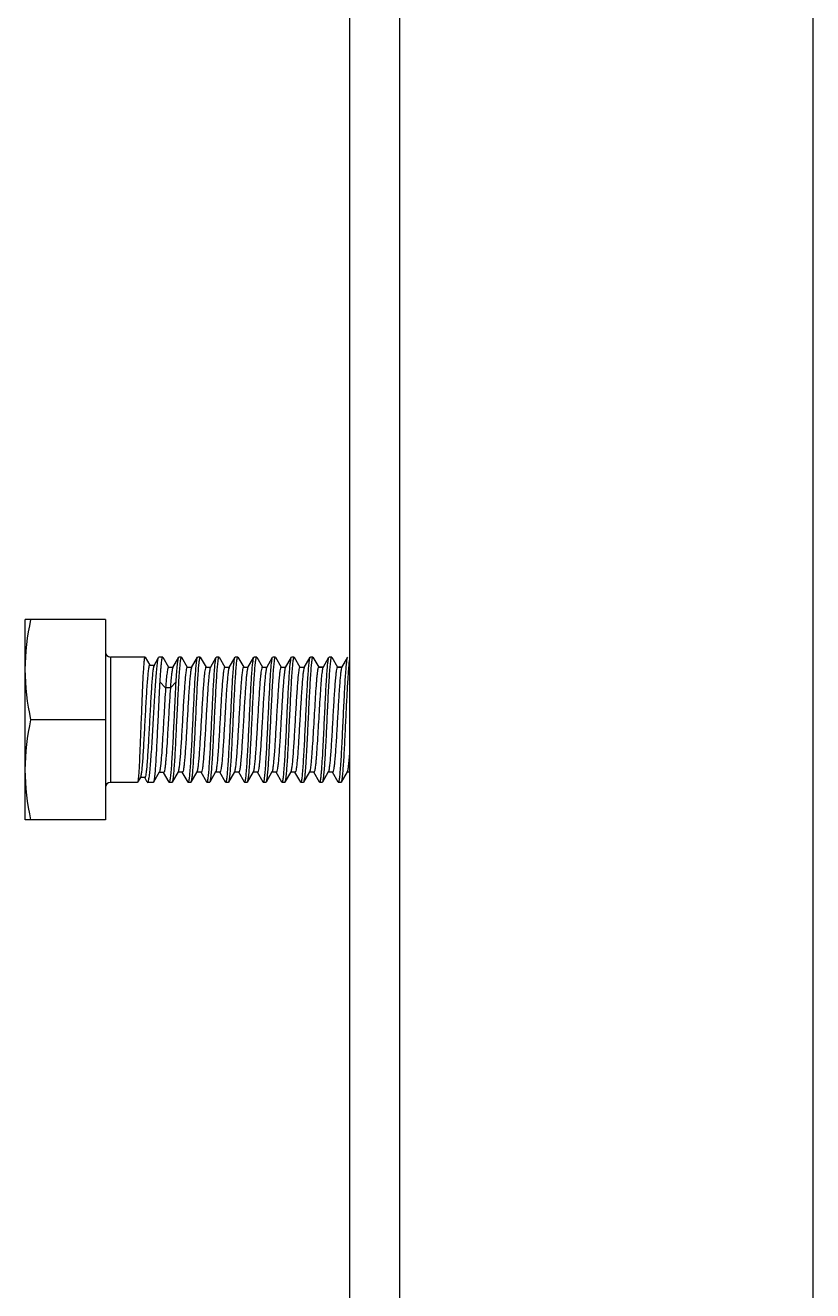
# Model space of a CAD drawing. Header units: inches. Extents: x -1293886 to -986005, y -15154 to 203628.
# Drawn here: x -1239239.6 to -1239025.2, y 86559.7 to 86904 of the extents above; entities that cross this region are included whole.
import ezdxf

# ---------------------------------------------------------------- set-up
doc = ezdxf.new("R2010")
doc.units = ezdxf.units.IN
doc.header["$LTSCALE"] = 100
doc.header["$MEASUREMENT"] = 0
doc.layers.add('W_DIM', color=4, linetype='Continuous')

# ---------------------------------------------------------------- blocks, each defined once
blk = doc.blocks.new('1111')
at = {"layer": 'W_DIM', "color": 7}
for p, q in [((-2278636.98, 1712124), (-2278636.98, 1710992.58)), ((-2278623.34, 1712124), (-2278623.34, 1710992.58)), ((-2278510.88, 1712124), (-2278510.88, 1710992.58)), ((-2278725.24, 1711188.53), (-2278725.24, 1711243.06)), ((-2278703.43, 1711243.06), (-2278725.24, 1711243.06)), ((-2278703.43, 1711243.06), (-2278703.43, 1711188.53)), ((-2278702.07, 1711232.83), (-2278702.07, 1711198.75)), ((-2278692.66, 1711232.83), (-2278702.07, 1711232.83)), ((-2278692.62, 1711232.79), (-2278692.66, 1711232.83)), ((-2278692.62, 1711232.79), (-2278691.37, 1711230.64)), ((-2278691.41, 1711230.64), (-2278690.17, 1711230.64)), ((-2278690.2, 1711230.58), (-2278688.94, 1711232.76)), ((-2278688.94, 1711232.76), (-2278688.85, 1711232.83)), ((-2278687.88, 1711232.83), (-2278688.85, 1711232.83)), ((-2278687.81, 1711232.77), (-2278687.88, 1711232.83)), ((-2278687.81, 1711232.77), (-2278686.24, 1711230.07)), ((-2278686.28, 1711230.07), (-2278685.04, 1711230.07)), ((-2278685.08, 1711230), (-2278683.48, 1711232.77)), ((-2278682.77, 1711232.83), (-2278683.41, 1711232.83)), ((-2278682.7, 1711232.77), (-2278682.77, 1711232.83)), ((-2278682.7, 1711232.77), (-2278681.13, 1711230.07)), ((-2278681.17, 1711230.07), (-2278679.93, 1711230.07)), ((-2278679.97, 1711230), (-2278680, 1711229.94)), ((-2278679.97, 1711230), (-2278678.36, 1711232.77)), ((-2278678.36, 1711232.77), (-2278678.3, 1711232.83)), ((-2278677.66, 1711232.83), (-2278678.3, 1711232.83)), ((-2278677.59, 1711232.77), (-2278677.66, 1711232.83)), ((-2278677.59, 1711232.77), (-2278676.02, 1711230.07)), ((-2278676.06, 1711230.07), (-2278674.82, 1711230.07)), ((-2278674.86, 1711230), (-2278674.89, 1711229.93)), ((-2278674.86, 1711230), (-2278673.25, 1711232.77)), ((-2278673.25, 1711232.77), (-2278673.19, 1711232.83)), ((-2278672.55, 1711232.83), (-2278673.19, 1711232.83)), ((-2278672.48, 1711232.77), (-2278672.55, 1711232.83)), ((-2278672.48, 1711232.77), (-2278670.91, 1711230.07)), ((-2278670.95, 1711230.07), (-2278669.71, 1711230.07)), ((-2278669.75, 1711230), (-2278669.78, 1711229.93)), ((-2278669.75, 1711230), (-2278668.14, 1711232.77)), ((-2278668.14, 1711232.77), (-2278668.07, 1711232.83)), ((-2278667.43, 1711232.83), (-2278668.07, 1711232.83)), ((-2278667.37, 1711232.77), (-2278667.43, 1711232.83)), ((-2278667.37, 1711232.77), (-2278665.79, 1711230.07)), ((-2278665.83, 1711230.07), (-2278664.6, 1711230.07)), ((-2278664.64, 1711230), (-2278663.03, 1711232.77)), ((-2278662.32, 1711232.83), (-2278662.96, 1711232.83)), ((-2278662.25, 1711232.77), (-2278662.32, 1711232.83)), ((-2278662.25, 1711232.77), (-2278660.68, 1711230.07)), ((-2278660.72, 1711230.07), (-2278659.48, 1711230.07)), ((-2278659.52, 1711230), (-2278659.56, 1711229.92)), ((-2278659.52, 1711230), (-2278657.92, 1711232.77)), ((-2278657.92, 1711232.77), (-2278657.85, 1711232.83)), ((-2278657.21, 1711232.83), (-2278657.85, 1711232.83)), ((-2278657.14, 1711232.77), (-2278657.21, 1711232.83)), ((-2278657.14, 1711232.77), (-2278655.57, 1711230.07)), ((-2278655.61, 1711230.07), (-2278654.37, 1711230.07)), ((-2278654.41, 1711230), (-2278654.45, 1711229.92)), ((-2278654.41, 1711230), (-2278652.81, 1711232.77)), ((-2278652.81, 1711232.77), (-2278652.74, 1711232.83)), ((-2278652.1, 1711232.83), (-2278652.74, 1711232.83)), ((-2278652.03, 1711232.77), (-2278652.1, 1711232.83)), ((-2278652.03, 1711232.77), (-2278650.46, 1711230.07)), ((-2278650.5, 1711230.07), (-2278649.26, 1711230.07)), ((-2278649.3, 1711230), (-2278649.34, 1711229.92)), ((-2278649.3, 1711230), (-2278647.69, 1711232.77)), ((-2278647.69, 1711232.77), (-2278647.63, 1711232.83)), ((-2278646.99, 1711232.83), (-2278647.63, 1711232.83)), ((-2278646.92, 1711232.77), (-2278646.99, 1711232.83)), ((-2278646.92, 1711232.77), (-2278645.35, 1711230.07)), ((-2278645.39, 1711230.07), (-2278644.15, 1711230.07)), ((-2278644.15, 1711230.08), (-2278645.35, 1711230.08)), ((-2278644.19, 1711230), (-2278642.58, 1711232.77)), ((-2278642.58, 1711232.77), (-2278642.51, 1711232.83)), ((-2278641.87, 1711232.83), (-2278642.51, 1711232.83)), ((-2278641.81, 1711232.77), (-2278641.87, 1711232.83)), ((-2278641.81, 1711232.77), (-2278640.23, 1711230.07)), ((-2278640.27, 1711230.07), (-2278639.04, 1711230.07)), ((-2278639.03, 1711230.08), (-2278640.24, 1711230.08)), ((-2278639.08, 1711230), (-2278639.12, 1711229.91)), ((-2278639.08, 1711230), (-2278637.47, 1711232.77)), ((-2278687.03, 1711224.44), (-2278688.63, 1711226.11)), ((-2278684.16, 1711226.11), (-2278685.75, 1711224.44)), ((-2278685.75, 1711224.44), (-2278687.03, 1711224.44)), ((-2278703.43, 1711215.79), (-2278723.71, 1711215.79)), ((-2278668.67, 1711216.72), (-2278668.71, 1711215.79)), ((-2278664.24, 1711215.79), (-2278664.2, 1711216.72)), ((-2278694.7, 1711198.75), (-2278702.07, 1711198.75)), ((-2278694.66, 1711198.78), (-2278694.7, 1711198.75)), ((-2278693.9, 1711200.1), (-2278694.66, 1711198.78)), ((-2278692.69, 1711200.04), (-2278693.93, 1711200.04)), ((-2278692.03, 1711198.84), (-2278692.72, 1711200.03)), ((-2278692.03, 1711198.84), (-2278691.92, 1711198.75)), ((-2278690.38, 1711198.75), (-2278691.92, 1711198.75)), ((-2278690.32, 1711198.8), (-2278690.38, 1711198.75)), ((-2278688.76, 1711201.49), (-2278690.32, 1711198.8)), ((-2278687.56, 1711201.42), (-2278688.8, 1711201.42)), ((-2278686.1, 1711198.82), (-2278687.6, 1711201.42)), ((-2278686.1, 1711198.82), (-2278686.02, 1711198.75)), ((-2278685.33, 1711198.75), (-2278686.02, 1711198.75)), ((-2278685.26, 1711198.81), (-2278685.33, 1711198.75)), ((-2278683.65, 1711201.58), (-2278685.26, 1711198.81)), ((-2278682.45, 1711201.51), (-2278683.69, 1711201.51)), ((-2278680.92, 1711198.81), (-2278682.49, 1711201.51)), ((-2278680.92, 1711198.81), (-2278680.85, 1711198.75)), ((-2278680.21, 1711198.75), (-2278680.85, 1711198.75)), ((-2278680.15, 1711198.81), (-2278680.21, 1711198.75)), ((-2278678.53, 1711201.58), (-2278680.15, 1711198.81)), ((-2278677.34, 1711201.51), (-2278678.57, 1711201.51)), ((-2278675.81, 1711198.81), (-2278677.38, 1711201.51)), ((-2278675.81, 1711198.81), (-2278675.74, 1711198.75)), ((-2278675.1, 1711198.75), (-2278675.74, 1711198.75)), ((-2278675.03, 1711198.81), (-2278675.1, 1711198.75)), ((-2278673.42, 1711201.58), (-2278675.03, 1711198.81)), ((-2278672.22, 1711201.51), (-2278673.46, 1711201.51)), ((-2278670.7, 1711198.81), (-2278672.26, 1711201.51)), ((-2278670.7, 1711198.81), (-2278670.63, 1711198.75)), ((-2278669.99, 1711198.75), (-2278670.63, 1711198.75)), ((-2278669.92, 1711198.81), (-2278669.99, 1711198.75)), ((-2278668.31, 1711201.58), (-2278669.92, 1711198.81)), ((-2278667.11, 1711201.51), (-2278668.35, 1711201.51)), ((-2278665.58, 1711198.81), (-2278667.15, 1711201.51)), ((-2278665.58, 1711198.81), (-2278665.52, 1711198.75)), ((-2278664.88, 1711198.75), (-2278665.52, 1711198.75)), ((-2278664.81, 1711198.81), (-2278664.88, 1711198.75)), ((-2278663.2, 1711201.58), (-2278664.81, 1711198.81)), ((-2278662, 1711201.51), (-2278663.24, 1711201.51)), ((-2278660.47, 1711198.81), (-2278662.04, 1711201.51)), ((-2278660.47, 1711198.81), (-2278660.41, 1711198.75)), ((-2278659.77, 1711198.75), (-2278660.41, 1711198.75)), ((-2278659.7, 1711198.81), (-2278659.77, 1711198.75)), ((-2278658.09, 1711201.58), (-2278659.7, 1711198.81)), ((-2278656.89, 1711201.51), (-2278658.13, 1711201.51)), ((-2278655.36, 1711198.81), (-2278656.93, 1711201.51)), ((-2278655.36, 1711198.81), (-2278655.29, 1711198.75)), ((-2278654.65, 1711198.75), (-2278655.29, 1711198.75)), ((-2278654.59, 1711198.81), (-2278654.65, 1711198.75)), ((-2278652.97, 1711201.58), (-2278654.59, 1711198.81)), ((-2278651.78, 1711201.51), (-2278653.01, 1711201.51)), ((-2278650.25, 1711198.81), (-2278651.82, 1711201.51)), ((-2278650.25, 1711198.81), (-2278650.18, 1711198.75)), ((-2278649.54, 1711198.75), (-2278650.18, 1711198.75)), ((-2278649.47, 1711198.81), (-2278649.54, 1711198.75)), ((-2278647.86, 1711201.58), (-2278649.47, 1711198.81)), ((-2278646.66, 1711201.51), (-2278647.9, 1711201.51)), ((-2278645.14, 1711198.81), (-2278646.7, 1711201.51)), ((-2278645.14, 1711198.81), (-2278645.07, 1711198.75)), ((-2278644.43, 1711198.75), (-2278645.07, 1711198.75)), ((-2278644.36, 1711198.81), (-2278644.43, 1711198.75)), ((-2278642.75, 1711201.58), (-2278644.36, 1711198.81)), ((-2278641.55, 1711201.51), (-2278642.79, 1711201.51)), ((-2278640.03, 1711198.81), (-2278641.59, 1711201.51)), ((-2278640.03, 1711198.81), (-2278639.96, 1711198.75)), ((-2278639.32, 1711198.75), (-2278639.96, 1711198.75)), ((-2278639.25, 1711198.81), (-2278639.32, 1711198.75)), ((-2278637.64, 1711201.58), (-2278639.25, 1711198.81)), ((-2278636.98, 1711201.51), (-2278637.68, 1711201.51)), ((-2278703.43, 1711188.53), (-2278725.24, 1711188.53))]:
    blk.add_line(p, q, dxfattribs=at)
for centre, start, end in [((-2278702.07, 1711234.2), 180, 270), ((-2278702.07, 1711197.39), 90, 180)]:
    blk.add_arc(centre, 1.36, start, end, dxfattribs=at)
for points in [[(-2278725.24, 1711229.42), (-2278725.24, 1711234), (-2278724.65, 1711238.58), (-2278723.71, 1711243.06)], [(-2278723.71, 1711215.79), (-2278724.65, 1711220.27), (-2278725.24, 1711224.85), (-2278725.24, 1711229.42)], [(-2278725.24, 1711202.16), (-2278725.24, 1711206.73), (-2278724.65, 1711211.32), (-2278723.71, 1711215.79)], [(-2278723.71, 1711188.53), (-2278724.65, 1711193), (-2278725.24, 1711197.59), (-2278725.24, 1711202.16)]]:
    blk.add_open_spline(points, degree=3, dxfattribs=at)
for points, knots in [([(-2278691.41, 1711230.64), (-2278691.44, 1711230.64), (-2278691.52, 1711230.53), (-2278691.58, 1711230.32), (-2278691.66, 1711229.96), (-2278691.77, 1711229.23), (-2278691.9, 1711227.99), (-2278692.06, 1711226.18), (-2278692.21, 1711223.97), (-2278692.36, 1711221.45), (-2278692.52, 1711218.71), (-2278692.72, 1711214.91), (-2278692.92, 1711211.17), (-2278693.12, 1711207.61), (-2278693.27, 1711205.3), (-2278693.42, 1711203.36), (-2278693.56, 1711201.83), (-2278693.71, 1711200.81), (-2278693.8, 1711200.26), (-2278693.9, 1711200.1)], [0, 0, 0, 0, 0.003488, 0.010904, 0.022688, 0.038824, 0.083607, 0.143647, 0.216697, 0.300025, 0.390537, 0.484902, 0.671459, 0.756962, 0.833182, 0.897479, 0.947675, 0.982144, 1, 1, 1, 1]), ([(-2278692.66, 1711232.83), (-2278692.7, 1711232.83), (-2278692.76, 1711232.69), (-2278692.81, 1711232.47), (-2278692.88, 1711232.04), (-2278692.97, 1711231.2), (-2278693.08, 1711229.78), (-2278693.21, 1711227.69), (-2278693.34, 1711225.14), (-2278693.46, 1711222.23), (-2278693.59, 1711219.07), (-2278693.67, 1711216.9), (-2278693.71, 1711215.79)], [0, 0, 0, 0, 0.006203, 0.021073, 0.045141, 0.078305, 0.170688, 0.294821, 0.44599, 0.618417, 0.805472, 1, 1, 1, 1]), ([(-2278690.2, 1711230.58), (-2278690.3, 1711230.41), (-2278690.39, 1711229.84), (-2278690.56, 1711228.76), (-2278690.7, 1711227.17), (-2278690.85, 1711225.16), (-2278691, 1711222.79), (-2278691.21, 1711219.18), (-2278691.41, 1711215.41), (-2278691.62, 1711211.62), (-2278691.77, 1711208.92), (-2278691.92, 1711206.46), (-2278692.07, 1711204.31), (-2278692.22, 1711202.56), (-2278692.35, 1711201.28), (-2278692.49, 1711200.49), (-2278692.58, 1711200.15), (-2278692.66, 1711200.04), (-2278692.69, 1711200.04)], [0, 0, 0, 0, 0.018844, 0.055045, 0.107437, 0.174076, 0.252464, 0.339678, 0.527511, 0.621285, 0.710453, 0.791854, 0.862644, 0.920393, 0.963178, 0.989688, 0.996707, 1, 1, 1, 1]), ([(-2278690.35, 1711215.79), (-2278690.24, 1711217.84), (-2278690.07, 1711220.83), (-2278689.83, 1711224.65), (-2278689.65, 1711227.13), (-2278689.48, 1711229.22), (-2278689.32, 1711230.87), (-2278689.15, 1711231.98), (-2278689.04, 1711232.58), (-2278688.94, 1711232.76)], [0, 0, 0, 0, 0.361155, 0.526427, 0.673911, 0.798642, 0.896457, 0.964179, 1, 1, 1, 1]), ([(-2278687.88, 1711232.83), (-2278687.93, 1711232.83), (-2278688.01, 1711232.63), (-2278688.08, 1711232.33), (-2278688.18, 1711231.75), (-2278688.27, 1711231), (-2278688.36, 1711230.03), (-2278688.49, 1711228.38), (-2278688.57, 1711227.05), (-2278688.63, 1711226.11)], [0, 0, 0, 0, 0.021546, 0.072917, 0.155846, 0.269667, 0.412995, 0.584026, 1, 1, 1, 1]), ([(-2278686.28, 1711230.07), (-2278686.33, 1711230.07), (-2278686.41, 1711229.91), (-2278686.48, 1711229.65), (-2278686.58, 1711229.17), (-2278686.71, 1711228.21), (-2278686.87, 1711226.61), (-2278686.97, 1711225.23), (-2278687.03, 1711224.44)], [0, 0, 0, 0, 0.023235, 0.075178, 0.15823, 0.271917, 0.585415, 1, 1, 1, 1]), ([(-2278685.08, 1711230), (-2278685.19, 1711229.83), (-2278685.28, 1711229.22), (-2278685.45, 1711228.09), (-2278685.6, 1711226.42), (-2278685.7, 1711225.15), (-2278685.75, 1711224.44)], [0, 0, 0, 0, 0.108395, 0.316903, 0.618184, 1, 1, 1, 1]), ([(-2278684.16, 1711226.11), (-2278684.11, 1711226.97), (-2278684.01, 1711228.52), (-2278683.84, 1711230.52), (-2278683.71, 1711231.8), (-2278683.58, 1711232.48), (-2278683.52, 1711232.7), (-2278683.48, 1711232.77)], [0, 0, 0, 0, 0.387446, 0.690986, 0.897716, 0.962073, 1, 1, 1, 1]), ([(-2278682.77, 1711232.83), (-2278682.81, 1711232.83), (-2278682.88, 1711232.69), (-2278682.94, 1711232.46), (-2278683.02, 1711232.04), (-2278683.13, 1711231.2), (-2278683.27, 1711229.78), (-2278683.42, 1711227.69), (-2278683.58, 1711225.14), (-2278683.73, 1711222.23), (-2278683.89, 1711219.07), (-2278683.99, 1711216.9), (-2278684.05, 1711215.79)], [0, 0, 0, 0, 0.006697, 0.021779, 0.045964, 0.079194, 0.171609, 0.295674, 0.446694, 0.618911, 0.805729, 1, 1, 1, 1]), ([(-2278681.17, 1711230.07), (-2278681.2, 1711230.07), (-2278681.28, 1711229.97), (-2278681.38, 1711229.64), (-2278681.51, 1711228.89), (-2278681.65, 1711227.67), (-2278681.8, 1711226.01), (-2278681.95, 1711223.99), (-2278682.1, 1711221.67), (-2278682.26, 1711219.14), (-2278682.46, 1711215.6), (-2278682.66, 1711212.1), (-2278682.86, 1711208.76), (-2278683.01, 1711206.57), (-2278683.17, 1711204.72), (-2278683.31, 1711203.26), (-2278683.46, 1711202.27), (-2278683.55, 1711201.74), (-2278683.65, 1711201.58)], [0, 0, 0, 0, 0.003515, 0.010772, 0.037949, 0.081609, 0.140308, 0.211978, 0.294061, 0.383612, 0.477415, 0.664253, 0.750571, 0.827952, 0.893624, 0.945254, 0.981055, 1, 1, 1, 1]), ([(-2278683.48, 1711232.77), (-2278683.47, 1711232.79), (-2278683.45, 1711232.82), (-2278683.42, 1711232.83), (-2278683.41, 1711232.83)], [0, 0, 0, 0, 0.600476, 1, 1, 1, 1]), ([(-2278680, 1711229.94), (-2278680.08, 1711229.74), (-2278680.19, 1711229.17), (-2278680.33, 1711228.09), (-2278680.48, 1711226.58), (-2278680.69, 1711223.87), (-2278680.94, 1711219.91), (-2278681.17, 1711215.7), (-2278681.37, 1711212.21), (-2278681.52, 1711209.73), (-2278681.67, 1711207.46), (-2278681.82, 1711205.48), (-2278681.97, 1711203.86), (-2278682.11, 1711202.67), (-2278682.24, 1711201.93), (-2278682.34, 1711201.61), (-2278682.41, 1711201.51), (-2278682.45, 1711201.51)], [0, 0, 0, 0, 0.022098, 0.060554, 0.114206, 0.18123, 0.34569, 0.53115, 0.623722, 0.711849, 0.792446, 0.862698, 0.92016, 0.962863, 0.989437, 0.99654, 1, 1, 1, 1]), ([(-2278679.58, 1711215.79), (-2278679.48, 1711217.86), (-2278679.33, 1711220.87), (-2278679.13, 1711224.71), (-2278678.98, 1711227.2), (-2278678.83, 1711229.3), (-2278678.7, 1711230.93), (-2278678.54, 1711232.03), (-2278678.46, 1711232.61), (-2278678.36, 1711232.77)], [0, 0, 0, 0, 0.363963, 0.530225, 0.678242, 0.802937, 0.90006, 0.966368, 1, 1, 1, 1]), ([(-2278677.66, 1711232.83), (-2278677.7, 1711232.83), (-2278677.77, 1711232.69), (-2278677.83, 1711232.46), (-2278677.91, 1711232.04), (-2278678.02, 1711231.2), (-2278678.16, 1711229.78), (-2278678.31, 1711227.69), (-2278678.47, 1711225.14), (-2278678.62, 1711222.23), (-2278678.78, 1711219.07), (-2278678.88, 1711216.9), (-2278678.94, 1711215.79)], [0, 0, 0, 0, 0.006689, 0.021764, 0.045941, 0.079165, 0.171569, 0.295632, 0.446659, 0.618889, 0.805716, 1, 1, 1, 1]), ([(-2278676.06, 1711230.07), (-2278676.09, 1711230.07), (-2278676.17, 1711229.97), (-2278676.27, 1711229.64), (-2278676.4, 1711228.89), (-2278676.54, 1711227.67), (-2278676.69, 1711226.01), (-2278676.84, 1711223.99), (-2278676.99, 1711221.67), (-2278677.14, 1711219.14), (-2278677.35, 1711215.6), (-2278677.54, 1711212.1), (-2278677.75, 1711208.76), (-2278677.9, 1711206.57), (-2278678.05, 1711204.72), (-2278678.19, 1711203.26), (-2278678.35, 1711202.27), (-2278678.44, 1711201.74), (-2278678.53, 1711201.58)], [0, 0, 0, 0, 0.003515, 0.010772, 0.037949, 0.081609, 0.140308, 0.211978, 0.294061, 0.383612, 0.477415, 0.664253, 0.750571, 0.827952, 0.893624, 0.945254, 0.981055, 1, 1, 1, 1]), ([(-2278674.89, 1711229.93), (-2278674.97, 1711229.74), (-2278675.08, 1711229.16), (-2278675.22, 1711228.08), (-2278675.37, 1711226.57), (-2278675.58, 1711223.86), (-2278675.82, 1711219.89), (-2278676.06, 1711215.69), (-2278676.26, 1711212.2), (-2278676.41, 1711209.72), (-2278676.56, 1711207.45), (-2278676.71, 1711205.47), (-2278676.86, 1711203.85), (-2278676.99, 1711202.66), (-2278677.13, 1711201.93), (-2278677.23, 1711201.61), (-2278677.3, 1711201.51), (-2278677.34, 1711201.51)], [0, 0, 0, 0, 0.022237, 0.060809, 0.11455, 0.181633, 0.346125, 0.531524, 0.624042, 0.712107, 0.792639, 0.862829, 0.920237, 0.962898, 0.989446, 0.996542, 1, 1, 1, 1]), ([(-2278674.46, 1711215.79), (-2278674.37, 1711217.86), (-2278674.22, 1711220.87), (-2278674.02, 1711224.71), (-2278673.87, 1711227.2), (-2278673.72, 1711229.3), (-2278673.59, 1711230.93), (-2278673.43, 1711232.03), (-2278673.35, 1711232.61), (-2278673.25, 1711232.77)], [0, 0, 0, 0, 0.363959, 0.530225, 0.678245, 0.80294, 0.900061, 0.966367, 1, 1, 1, 1]), ([(-2278672.55, 1711232.83), (-2278672.58, 1711232.83), (-2278672.66, 1711232.69), (-2278672.72, 1711232.46), (-2278672.8, 1711232.04), (-2278672.91, 1711231.2), (-2278673.05, 1711229.78), (-2278673.2, 1711227.69), (-2278673.35, 1711225.14), (-2278673.51, 1711222.23), (-2278673.67, 1711219.07), (-2278673.77, 1711216.9), (-2278673.82, 1711215.79)], [0, 0, 0, 0, 0.00668, 0.021743, 0.045911, 0.079128, 0.171521, 0.29558, 0.446613, 0.618858, 0.805701, 1, 1, 1, 1]), ([(-2278670.95, 1711230.07), (-2278670.98, 1711230.07), (-2278671.05, 1711229.97), (-2278671.15, 1711229.64), (-2278671.29, 1711228.89), (-2278671.43, 1711227.67), (-2278671.58, 1711226.01), (-2278671.73, 1711223.99), (-2278671.88, 1711221.67), (-2278672.03, 1711219.14), (-2278672.23, 1711215.6), (-2278672.43, 1711212.1), (-2278672.64, 1711208.76), (-2278672.79, 1711206.57), (-2278672.94, 1711204.72), (-2278673.08, 1711203.26), (-2278673.24, 1711202.27), (-2278673.33, 1711201.74), (-2278673.42, 1711201.58)], [0, 0, 0, 0, 0.003515, 0.010772, 0.037949, 0.081609, 0.140308, 0.211978, 0.294061, 0.383612, 0.477416, 0.664253, 0.750571, 0.827952, 0.893624, 0.945254, 0.981055, 1, 1, 1, 1]), ([(-2278669.78, 1711229.93), (-2278669.86, 1711229.73), (-2278669.97, 1711229.15), (-2278670.11, 1711228.07), (-2278670.25, 1711226.56), (-2278670.47, 1711223.85), (-2278670.71, 1711219.88), (-2278670.95, 1711215.67), (-2278671.15, 1711212.19), (-2278671.3, 1711209.71), (-2278671.45, 1711207.44), (-2278671.6, 1711205.47), (-2278671.75, 1711203.85), (-2278671.88, 1711202.66), (-2278672.02, 1711201.93), (-2278672.12, 1711201.61), (-2278672.19, 1711201.51), (-2278672.22, 1711201.51)], [0, 0, 0, 0, 0.022376, 0.061065, 0.114893, 0.182035, 0.346559, 0.531898, 0.624361, 0.712364, 0.792832, 0.86296, 0.920314, 0.962934, 0.989455, 0.996544, 1, 1, 1, 1]), ([(-2278669.35, 1711215.79), (-2278669.25, 1711217.86), (-2278669.11, 1711220.87), (-2278668.91, 1711224.71), (-2278668.76, 1711227.2), (-2278668.61, 1711229.3), (-2278668.48, 1711230.93), (-2278668.32, 1711232.03), (-2278668.24, 1711232.61), (-2278668.14, 1711232.77)], [0, 0, 0, 0, 0.363957, 0.530226, 0.678247, 0.80294, 0.900059, 0.966367, 1, 1, 1, 1]), ([(-2278667.43, 1711232.83), (-2278667.47, 1711232.83), (-2278667.54, 1711232.71), (-2278667.6, 1711232.49), (-2278667.68, 1711232.1), (-2278667.79, 1711231.31), (-2278667.92, 1711229.98), (-2278668.07, 1711228.02), (-2278668.21, 1711225.62), (-2278668.37, 1711222.87), (-2278668.52, 1711219.86), (-2278668.62, 1711217.78), (-2278668.67, 1711216.72)], [0, 0, 0, 0, 0.006689, 0.021571, 0.045424, 0.078208, 0.169526, 0.292465, 0.442701, 0.6149, 0.802905, 1, 1, 1, 1]), ([(-2278665.83, 1711230.07), (-2278665.87, 1711230.07), (-2278665.94, 1711229.97), (-2278666.04, 1711229.65), (-2278666.18, 1711228.9), (-2278666.32, 1711227.69), (-2278666.47, 1711226.04), (-2278666.61, 1711224.03), (-2278666.82, 1711220.83), (-2278666.97, 1711218.31), (-2278667.07, 1711216.57)], [0, 0, 0, 0, 0.007368, 0.022553, 0.07941, 0.170757, 0.293599, 0.443643, 0.615565, 1, 1, 1, 1]), ([(-2278664.64, 1711230), (-2278664.72, 1711229.86), (-2278664.81, 1711229.39), (-2278664.95, 1711228.5), (-2278665.08, 1711227.21), (-2278665.22, 1711225.56), (-2278665.36, 1711223.61), (-2278665.56, 1711220.58), (-2278665.7, 1711218.2), (-2278665.79, 1711216.57)], [0, 0, 0, 0, 0.036414, 0.10397, 0.201071, 0.324823, 0.471425, 0.636308, 1, 1, 1, 1]), ([(-2278664.2, 1711216.72), (-2278664.1, 1711218.69), (-2278663.96, 1711221.55), (-2278663.77, 1711225.2), (-2278663.63, 1711227.55), (-2278663.48, 1711229.51), (-2278663.35, 1711231.05), (-2278663.2, 1711232.07), (-2278663.12, 1711232.62), (-2278663.03, 1711232.77)], [0, 0, 0, 0, 0.367266, 0.533405, 0.680662, 0.804347, 0.900563, 0.966339, 1, 1, 1, 1]), ([(-2278662.32, 1711232.83), (-2278662.36, 1711232.83), (-2278662.43, 1711232.69), (-2278662.49, 1711232.46), (-2278662.58, 1711232.04), (-2278662.69, 1711231.2), (-2278662.82, 1711229.78), (-2278662.98, 1711227.69), (-2278663.13, 1711225.14), (-2278663.29, 1711222.23), (-2278663.44, 1711219.07), (-2278663.55, 1711216.9), (-2278663.6, 1711215.79)], [0, 0, 0, 0, 0.006689, 0.021763, 0.04594, 0.079164, 0.171568, 0.295631, 0.446657, 0.618886, 0.805714, 1, 1, 1, 1]), ([(-2278660.72, 1711230.07), (-2278660.76, 1711230.07), (-2278660.83, 1711229.97), (-2278660.93, 1711229.64), (-2278661.07, 1711228.89), (-2278661.21, 1711227.67), (-2278661.36, 1711226.01), (-2278661.51, 1711223.99), (-2278661.66, 1711221.67), (-2278661.81, 1711219.14), (-2278662.01, 1711215.6), (-2278662.21, 1711212.1), (-2278662.42, 1711208.76), (-2278662.57, 1711206.57), (-2278662.72, 1711204.72), (-2278662.86, 1711203.26), (-2278663.01, 1711202.27), (-2278663.11, 1711201.74), (-2278663.2, 1711201.58)], [0, 0, 0, 0, 0.003516, 0.010772, 0.037949, 0.081609, 0.140308, 0.211978, 0.294061, 0.383612, 0.477416, 0.664254, 0.750571, 0.827952, 0.893624, 0.945254, 0.981055, 1, 1, 1, 1]), ([(-2278663.03, 1711232.77), (-2278663.02, 1711232.79), (-2278663, 1711232.82), (-2278662.97, 1711232.83), (-2278662.96, 1711232.83)], [0, 0, 0, 0, 0.600612, 1, 1, 1, 1]), ([(-2278659.56, 1711229.92), (-2278659.64, 1711229.72), (-2278659.74, 1711229.14), (-2278659.89, 1711228.05), (-2278660.03, 1711226.53), (-2278660.25, 1711223.82), (-2278660.49, 1711219.85), (-2278660.73, 1711215.65), (-2278660.93, 1711212.17), (-2278661.08, 1711209.7), (-2278661.23, 1711207.43), (-2278661.37, 1711205.46), (-2278661.52, 1711203.85), (-2278661.66, 1711202.66), (-2278661.79, 1711201.93), (-2278661.89, 1711201.61), (-2278661.97, 1711201.51), (-2278662, 1711201.51)], [0, 0, 0, 0, 0.022654, 0.061574, 0.115578, 0.182837, 0.347426, 0.532643, 0.624999, 0.712877, 0.793216, 0.863221, 0.920468, 0.963004, 0.989473, 0.996549, 1, 1, 1, 1]), ([(-2278659.13, 1711215.79), (-2278659.03, 1711217.86), (-2278658.89, 1711220.87), (-2278658.68, 1711224.71), (-2278658.54, 1711227.2), (-2278658.39, 1711229.3), (-2278658.25, 1711230.93), (-2278658.1, 1711232.03), (-2278658.01, 1711232.61), (-2278657.92, 1711232.77)], [0, 0, 0, 0, 0.363961, 0.530225, 0.678245, 0.802939, 0.90006, 0.966367, 1, 1, 1, 1]), ([(-2278657.21, 1711232.83), (-2278657.25, 1711232.83), (-2278657.32, 1711232.69), (-2278657.38, 1711232.46), (-2278657.46, 1711232.05), (-2278657.58, 1711231.2), (-2278657.71, 1711229.78), (-2278657.86, 1711227.69), (-2278658.02, 1711225.14), (-2278658.17, 1711222.23), (-2278658.33, 1711219.07), (-2278658.43, 1711216.9), (-2278658.49, 1711215.79)], [0, 0, 0, 0, 0.006676, 0.021733, 0.045899, 0.079113, 0.171508, 0.295569, 0.446596, 0.61884, 0.805693, 1, 1, 1, 1]), ([(-2278655.61, 1711230.07), (-2278655.64, 1711230.07), (-2278655.72, 1711229.97), (-2278655.82, 1711229.64), (-2278655.95, 1711228.89), (-2278656.09, 1711227.67), (-2278656.24, 1711226.01), (-2278656.39, 1711223.99), (-2278656.54, 1711221.67), (-2278656.7, 1711219.14), (-2278656.9, 1711215.6), (-2278657.1, 1711212.1), (-2278657.3, 1711208.76), (-2278657.45, 1711206.57), (-2278657.61, 1711204.72), (-2278657.75, 1711203.26), (-2278657.9, 1711202.27), (-2278657.99, 1711201.74), (-2278658.09, 1711201.58)], [0, 0, 0, 0, 0.003516, 0.010771, 0.037949, 0.081609, 0.140308, 0.211978, 0.294061, 0.383613, 0.477416, 0.664254, 0.750571, 0.827952, 0.893624, 0.945254, 0.981055, 1, 1, 1, 1]), ([(-2278654.45, 1711229.92), (-2278654.53, 1711229.72), (-2278654.63, 1711229.13), (-2278654.78, 1711228.04), (-2278654.92, 1711226.52), (-2278655.14, 1711223.8), (-2278655.38, 1711219.84), (-2278655.62, 1711215.64), (-2278655.82, 1711212.16), (-2278655.97, 1711209.69), (-2278656.12, 1711207.42), (-2278656.26, 1711205.46), (-2278656.41, 1711203.84), (-2278656.55, 1711202.66), (-2278656.68, 1711201.93), (-2278656.78, 1711201.61), (-2278656.85, 1711201.51), (-2278656.89, 1711201.51)], [0, 0, 0, 0, 0.022792, 0.061828, 0.11592, 0.183237, 0.347858, 0.533014, 0.625317, 0.713133, 0.793408, 0.863351, 0.920544, 0.963039, 0.989482, 0.996551, 1, 1, 1, 1]), ([(-2278654.02, 1711215.79), (-2278653.92, 1711217.86), (-2278653.77, 1711220.87), (-2278653.57, 1711224.71), (-2278653.42, 1711227.2), (-2278653.27, 1711229.3), (-2278653.14, 1711230.93), (-2278652.98, 1711232.03), (-2278652.9, 1711232.61), (-2278652.81, 1711232.77)], [0, 0, 0, 0, 0.363962, 0.530226, 0.678239, 0.802933, 0.900057, 0.966368, 1, 1, 1, 1]), ([(-2278652.1, 1711232.83), (-2278652.14, 1711232.83), (-2278652.21, 1711232.69), (-2278652.27, 1711232.46), (-2278652.35, 1711232.04), (-2278652.46, 1711231.2), (-2278652.6, 1711229.78), (-2278652.75, 1711227.69), (-2278652.91, 1711225.14), (-2278653.06, 1711222.23), (-2278653.22, 1711219.07), (-2278653.32, 1711216.9), (-2278653.38, 1711215.79)], [0, 0, 0, 0, 0.006697, 0.021779, 0.045964, 0.079195, 0.171609, 0.295674, 0.446694, 0.618911, 0.805729, 1, 1, 1, 1]), ([(-2278650.5, 1711230.07), (-2278650.53, 1711230.07), (-2278650.61, 1711229.97), (-2278650.71, 1711229.64), (-2278650.84, 1711228.89), (-2278650.98, 1711227.67), (-2278651.13, 1711226.01), (-2278651.28, 1711223.99), (-2278651.43, 1711221.67), (-2278651.58, 1711219.14), (-2278651.79, 1711215.6), (-2278651.98, 1711212.1), (-2278652.19, 1711208.76), (-2278652.34, 1711206.57), (-2278652.49, 1711204.72), (-2278652.63, 1711203.26), (-2278652.79, 1711202.27), (-2278652.88, 1711201.74), (-2278652.97, 1711201.58)], [0, 0, 0, 0, 0.003516, 0.010771, 0.037949, 0.081609, 0.140308, 0.211978, 0.294061, 0.383613, 0.477416, 0.664254, 0.750571, 0.827952, 0.893624, 0.945254, 0.981055, 1, 1, 1, 1]), ([(-2278649.34, 1711229.92), (-2278649.42, 1711229.71), (-2278649.52, 1711229.13), (-2278649.67, 1711228.03), (-2278649.81, 1711226.51), (-2278650.02, 1711223.79), (-2278650.27, 1711219.82), (-2278650.51, 1711215.62), (-2278650.71, 1711212.15), (-2278650.86, 1711209.68), (-2278651, 1711207.42), (-2278651.15, 1711205.45), (-2278651.3, 1711203.84), (-2278651.44, 1711202.66), (-2278651.57, 1711201.93), (-2278651.67, 1711201.61), (-2278651.74, 1711201.51), (-2278651.78, 1711201.51)], [0, 0, 0, 0, 0.022931, 0.062083, 0.116262, 0.183637, 0.34829, 0.533386, 0.625634, 0.713389, 0.793599, 0.863481, 0.920621, 0.963074, 0.989491, 0.996553, 1, 1, 1, 1]), ([(-2278648.9, 1711215.79), (-2278648.81, 1711217.86), (-2278648.66, 1711220.87), (-2278648.46, 1711224.71), (-2278648.31, 1711227.2), (-2278648.16, 1711229.3), (-2278648.03, 1711230.93), (-2278647.87, 1711232.03), (-2278647.79, 1711232.61), (-2278647.69, 1711232.77)], [0, 0, 0, 0, 0.363963, 0.530225, 0.678242, 0.802937, 0.90006, 0.966368, 1, 1, 1, 1]), ([(-2278646.99, 1711232.83), (-2278647.02, 1711232.83), (-2278647.1, 1711232.69), (-2278647.16, 1711232.46), (-2278647.24, 1711232.04), (-2278647.35, 1711231.2), (-2278647.49, 1711229.78), (-2278647.64, 1711227.69), (-2278647.79, 1711225.14), (-2278647.95, 1711222.23), (-2278648.11, 1711219.07), (-2278648.21, 1711216.9), (-2278648.26, 1711215.79)], [0, 0, 0, 0, 0.006686, 0.021758, 0.045933, 0.079154, 0.171555, 0.295617, 0.446646, 0.618881, 0.805711, 1, 1, 1, 1]), ([(-2278645.39, 1711230.07), (-2278645.44, 1711230.07), (-2278645.54, 1711229.86), (-2278645.62, 1711229.52), (-2278645.73, 1711228.89), (-2278645.83, 1711228.06), (-2278645.93, 1711227.01), (-2278646.08, 1711225.24), (-2278646.26, 1711222.66), (-2278646.47, 1711219.25), (-2278646.67, 1711215.61), (-2278646.88, 1711211.97), (-2278647.03, 1711209.58), (-2278647.1, 1711208.43)], [0, 0, 0, 0, 0.007549, 0.025288, 0.053782, 0.092698, 0.14142, 0.199125, 0.337396, 0.498012, 0.669894, 0.841157, 1, 1, 1, 1]), ([(-2278644.19, 1711230), (-2278644.24, 1711229.91), (-2278644.31, 1711229.64), (-2278644.47, 1711228.84), (-2278644.63, 1711227.32), (-2278644.82, 1711224.98), (-2278645.02, 1711222.07), (-2278645.22, 1711218.76), (-2278645.48, 1711214.17), (-2278645.68, 1711210.7), (-2278645.83, 1711208.43)], [0, 0, 0, 0, 0.014139, 0.038106, 0.114569, 0.22512, 0.362916, 0.519336, 0.684562, 1, 1, 1, 1]), ([(-2278643.79, 1711215.79), (-2278643.69, 1711217.86), (-2278643.55, 1711220.87), (-2278643.35, 1711224.71), (-2278643.2, 1711227.2), (-2278643.05, 1711229.3), (-2278642.92, 1711230.93), (-2278642.76, 1711232.03), (-2278642.68, 1711232.61), (-2278642.58, 1711232.77)], [0, 0, 0, 0, 0.363958, 0.530225, 0.678245, 0.80294, 0.90006, 0.966367, 1, 1, 1, 1]), ([(-2278641.87, 1711232.83), (-2278641.91, 1711232.83), (-2278641.99, 1711232.69), (-2278642.05, 1711232.46), (-2278642.13, 1711232.05), (-2278642.24, 1711231.2), (-2278642.38, 1711229.78), (-2278642.53, 1711227.69), (-2278642.68, 1711225.14), (-2278642.84, 1711222.23), (-2278643, 1711219.07), (-2278643.1, 1711216.9), (-2278643.15, 1711215.79)], [0, 0, 0, 0, 0.006677, 0.021736, 0.045902, 0.079117, 0.171507, 0.295565, 0.446598, 0.618848, 0.805696, 1, 1, 1, 1]), ([(-2278640.27, 1711230.07), (-2278640.31, 1711230.07), (-2278640.38, 1711229.97), (-2278640.48, 1711229.64), (-2278640.62, 1711228.89), (-2278640.76, 1711227.67), (-2278640.91, 1711226.01), (-2278641.06, 1711223.99), (-2278641.21, 1711221.67), (-2278641.36, 1711219.14), (-2278641.56, 1711215.6), (-2278641.76, 1711212.1), (-2278641.97, 1711208.76), (-2278642.12, 1711206.57), (-2278642.27, 1711204.72), (-2278642.41, 1711203.26), (-2278642.56, 1711202.27), (-2278642.66, 1711201.74), (-2278642.75, 1711201.58)], [0, 0, 0, 0, 0.003516, 0.010771, 0.037949, 0.081609, 0.140308, 0.211978, 0.294061, 0.383613, 0.477416, 0.664254, 0.750571, 0.827952, 0.893624, 0.945254, 0.981055, 1, 1, 1, 1]), ([(-2278639.12, 1711229.91), (-2278639.2, 1711229.7), (-2278639.3, 1711229.11), (-2278639.45, 1711228.01), (-2278639.59, 1711226.48), (-2278639.8, 1711223.76), (-2278640.05, 1711219.8), (-2278640.28, 1711215.6), (-2278640.48, 1711212.13), (-2278640.63, 1711209.66), (-2278640.78, 1711207.41), (-2278640.93, 1711205.44), (-2278641.08, 1711203.84), (-2278641.21, 1711202.66), (-2278641.35, 1711201.93), (-2278641.45, 1711201.61), (-2278641.52, 1711201.51), (-2278641.55, 1711201.51)], [0, 0, 0, 0, 0.023208, 0.06259, 0.116944, 0.184435, 0.349152, 0.534126, 0.626268, 0.713899, 0.79398, 0.86374, 0.920773, 0.963144, 0.989509, 0.996558, 1, 1, 1, 1]), ([(-2278638.68, 1711215.79), (-2278638.58, 1711217.86), (-2278638.44, 1711220.87), (-2278638.23, 1711224.71), (-2278638.09, 1711227.2), (-2278637.94, 1711229.3), (-2278637.81, 1711230.93), (-2278637.65, 1711232.03), (-2278637.57, 1711232.61), (-2278637.47, 1711232.77)], [0, 0, 0, 0, 0.363957, 0.530228, 0.678248, 0.80294, 0.900058, 0.966367, 1, 1, 1, 1]), ([(-2278636.98, 1711232.25), (-2278637.12, 1711231.49), (-2278637.29, 1711229.45), (-2278637.54, 1711225.79), (-2278637.79, 1711221.07), (-2278637.95, 1711217.62), (-2278638.04, 1711215.79)], [0, 0, 0, 0, 0.140058, 0.370691, 0.667791, 1, 1, 1, 1]), ([(-2278688.63, 1711226.11), (-2278688.68, 1711225.33), (-2278688.87, 1711221.89), (-2278689.03, 1711218.45), (-2278689.15, 1711215.79)], [0, 0, 0, 0, 0.22604, 1, 1, 1, 1]), ([(-2278684.69, 1711215.79), (-2278684.65, 1711216.71), (-2278684.48, 1711220.15), (-2278684.31, 1711223.59), (-2278684.16, 1711226.11)], [0, 0, 0, 0, 0.2673, 1, 1, 1, 1]), ([(-2278687.03, 1711224.44), (-2278687.2, 1711222.11), (-2278687.4, 1711218.52), (-2278687.68, 1711213.71), (-2278687.89, 1711210.15), (-2278688.09, 1711206.98), (-2278688.27, 1711204.68), (-2278688.43, 1711203.21), (-2278688.53, 1711202.42), (-2278688.63, 1711201.87), (-2278688.71, 1711201.58), (-2278688.76, 1711201.49)], [0, 0, 0, 0, 0.303539, 0.468638, 0.62733, 0.768529, 0.882427, 0.926602, 0.961222, 0.985757, 1, 1, 1, 1]), ([(-2278685.75, 1711224.44), (-2278685.83, 1711223.28), (-2278685.99, 1711220.84), (-2278686.21, 1711217.08), (-2278686.43, 1711213.21), (-2278686.64, 1711209.54), (-2278686.83, 1711206.73), (-2278686.99, 1711204.8), (-2278687.1, 1711203.64), (-2278687.21, 1711202.73), (-2278687.32, 1711202.03), (-2278687.41, 1711201.66), (-2278687.5, 1711201.42), (-2278687.56, 1711201.42)], [0, 0, 0, 0, 0.15003, 0.317321, 0.489066, 0.652114, 0.794019, 0.853588, 0.904016, 0.944371, 0.97394, 0.992316, 1, 1, 1, 1]), ([(-2278693.71, 1711215.79), (-2278693.79, 1711213.7), (-2278693.91, 1711210.65), (-2278694.07, 1711206.76), (-2278694.18, 1711204.26), (-2278694.3, 1711202.16), (-2278694.4, 1711200.54), (-2278694.53, 1711199.49), (-2278694.58, 1711198.93), (-2278694.66, 1711198.78)], [0, 0, 0, 0, 0.36864, 0.53657, 0.68548, 0.810114, 0.906077, 0.97003, 1, 1, 1, 1]), ([(-2278691.92, 1711198.75), (-2278691.88, 1711198.75), (-2278691.79, 1711198.88), (-2278691.65, 1711199.3), (-2278691.48, 1711200.25), (-2278691.3, 1711201.8), (-2278691.11, 1711203.9), (-2278690.92, 1711206.45), (-2278690.73, 1711209.36), (-2278690.54, 1711212.51), (-2278690.42, 1711214.68), (-2278690.35, 1711215.79)], [0, 0, 0, 0, 0.007547, 0.022985, 0.080637, 0.173055, 0.296975, 0.447746, 0.61965, 0.806111, 1, 1, 1, 1]), ([(-2278689.15, 1711215.79), (-2278689.25, 1711213.72), (-2278689.39, 1711210.7), (-2278689.59, 1711206.85), (-2278689.73, 1711204.35), (-2278689.88, 1711202.26), (-2278690, 1711200.62), (-2278690.15, 1711199.54), (-2278690.23, 1711198.96), (-2278690.32, 1711198.8)], [0, 0, 0, 0, 0.365079, 0.53175, 0.679987, 0.804667, 0.901508, 0.967249, 1, 1, 1, 1]), ([(-2278686.02, 1711198.75), (-2278685.98, 1711198.75), (-2278685.9, 1711198.89), (-2278685.84, 1711199.12), (-2278685.75, 1711199.54), (-2278685.64, 1711200.38), (-2278685.49, 1711201.8), (-2278685.33, 1711203.9), (-2278685.17, 1711206.45), (-2278685.01, 1711209.35), (-2278684.85, 1711212.51), (-2278684.75, 1711214.68), (-2278684.69, 1711215.79)], [0, 0, 0, 0, 0.006868, 0.022, 0.046199, 0.079427, 0.17181, 0.295831, 0.44681, 0.618994, 0.805771, 1, 1, 1, 1]), ([(-2278684.05, 1711215.79), (-2278684.15, 1711213.73), (-2278684.29, 1711210.72), (-2278684.49, 1711206.87), (-2278684.64, 1711204.38), (-2278684.79, 1711202.29), (-2278684.92, 1711200.65), (-2278685.08, 1711199.55), (-2278685.16, 1711198.98), (-2278685.26, 1711198.81)], [0, 0, 0, 0, 0.364025, 0.530311, 0.678341, 0.803035, 0.90014, 0.966414, 1, 1, 1, 1]), ([(-2278680.85, 1711198.75), (-2278680.82, 1711198.75), (-2278680.74, 1711198.89), (-2278680.68, 1711199.12), (-2278680.6, 1711199.54), (-2278680.49, 1711200.38), (-2278680.35, 1711201.81), (-2278680.2, 1711203.9), (-2278680.04, 1711206.45), (-2278679.89, 1711209.36), (-2278679.73, 1711212.51), (-2278679.63, 1711214.68), (-2278679.58, 1711215.79)], [0, 0, 0, 0, 0.006693, 0.021771, 0.045952, 0.079179, 0.171588, 0.295652, 0.446676, 0.6189, 0.805722, 1, 1, 1, 1]), ([(-2278678.94, 1711215.79), (-2278679.03, 1711213.73), (-2278679.18, 1711210.72), (-2278679.38, 1711206.87), (-2278679.53, 1711204.38), (-2278679.68, 1711202.29), (-2278679.81, 1711200.65), (-2278679.97, 1711199.55), (-2278680.05, 1711198.98), (-2278680.15, 1711198.81)], [0, 0, 0, 0, 0.364027, 0.530312, 0.678339, 0.803032, 0.900139, 0.966415, 1, 1, 1, 1]), ([(-2278675.74, 1711198.75), (-2278675.7, 1711198.75), (-2278675.63, 1711198.89), (-2278675.57, 1711199.12), (-2278675.49, 1711199.54), (-2278675.38, 1711200.38), (-2278675.24, 1711201.81), (-2278675.09, 1711203.9), (-2278674.93, 1711206.45), (-2278674.78, 1711209.36), (-2278674.62, 1711212.51), (-2278674.52, 1711214.68), (-2278674.46, 1711215.79)], [0, 0, 0, 0, 0.006696, 0.021778, 0.045963, 0.079194, 0.171608, 0.295673, 0.446692, 0.618909, 0.805729, 1, 1, 1, 1]), ([(-2278673.82, 1711215.79), (-2278673.92, 1711213.73), (-2278674.07, 1711210.72), (-2278674.27, 1711206.87), (-2278674.42, 1711204.38), (-2278674.57, 1711202.29), (-2278674.7, 1711200.65), (-2278674.86, 1711199.55), (-2278674.94, 1711198.98), (-2278675.03, 1711198.81)], [0, 0, 0, 0, 0.364034, 0.530325, 0.678352, 0.803041, 0.900142, 0.966414, 1, 1, 1, 1]), ([(-2278670.63, 1711198.75), (-2278670.59, 1711198.75), (-2278670.52, 1711198.89), (-2278670.46, 1711199.12), (-2278670.38, 1711199.54), (-2278670.26, 1711200.38), (-2278670.13, 1711201.81), (-2278669.98, 1711203.9), (-2278669.82, 1711206.45), (-2278669.66, 1711209.35), (-2278669.51, 1711212.51), (-2278669.4, 1711214.68), (-2278669.35, 1711215.79)], [0, 0, 0, 0, 0.006683, 0.021751, 0.045922, 0.07914, 0.171535, 0.295594, 0.446618, 0.618857, 0.805703, 1, 1, 1, 1]), ([(-2278668.71, 1711215.79), (-2278668.81, 1711213.73), (-2278668.95, 1711210.72), (-2278669.16, 1711206.87), (-2278669.3, 1711204.38), (-2278669.45, 1711202.29), (-2278669.59, 1711200.65), (-2278669.74, 1711199.55), (-2278669.83, 1711198.98), (-2278669.92, 1711198.81)], [0, 0, 0, 0, 0.364016, 0.530299, 0.678328, 0.803022, 0.900132, 0.966412, 1, 1, 1, 1]), ([(-2278667.07, 1711216.57), (-2278667.17, 1711214.78), (-2278667.32, 1711212.16), (-2278667.53, 1711208.8), (-2278667.68, 1711206.6), (-2278667.83, 1711204.74), (-2278667.97, 1711203.27), (-2278668.12, 1711202.27), (-2278668.22, 1711201.74), (-2278668.31, 1711201.58)], [0, 0, 0, 0, 0.357179, 0.522363, 0.670515, 0.796289, 0.895183, 0.963748, 1, 1, 1, 1]), ([(-2278665.79, 1711216.57), (-2278665.84, 1711215.6), (-2278665.95, 1711213.71), (-2278666.11, 1711210.94), (-2278666.28, 1711208.37), (-2278666.44, 1711206.11), (-2278666.59, 1711204.24), (-2278666.73, 1711202.97), (-2278666.85, 1711202.22), (-2278666.93, 1711201.85), (-2278667, 1711201.63), (-2278667.07, 1711201.51), (-2278667.11, 1711201.51)], [0, 0, 0, 0, 0.191103, 0.376469, 0.548513, 0.700189, 0.825314, 0.918839, 0.952565, 0.977198, 0.992701, 1, 1, 1, 1]), ([(-2278665.52, 1711198.75), (-2278665.48, 1711198.75), (-2278665.4, 1711198.89), (-2278665.35, 1711199.12), (-2278665.26, 1711199.54), (-2278665.15, 1711200.38), (-2278665.02, 1711201.81), (-2278664.86, 1711203.9), (-2278664.71, 1711206.45), (-2278664.55, 1711209.35), (-2278664.4, 1711212.51), (-2278664.29, 1711214.68), (-2278664.24, 1711215.79)], [0, 0, 0, 0, 0.006671, 0.021725, 0.045886, 0.079098, 0.171491, 0.295553, 0.446588, 0.618835, 0.805687, 1, 1, 1, 1]), ([(-2278663.6, 1711215.79), (-2278663.7, 1711213.73), (-2278663.84, 1711210.72), (-2278664.05, 1711206.87), (-2278664.19, 1711204.38), (-2278664.34, 1711202.29), (-2278664.47, 1711200.65), (-2278664.63, 1711199.55), (-2278664.71, 1711198.98), (-2278664.81, 1711198.81)], [0, 0, 0, 0, 0.364022, 0.530315, 0.678347, 0.803036, 0.900137, 0.966413, 1, 1, 1, 1]), ([(-2278660.41, 1711198.75), (-2278660.37, 1711198.75), (-2278660.29, 1711198.89), (-2278660.23, 1711199.12), (-2278660.15, 1711199.54), (-2278660.04, 1711200.38), (-2278659.9, 1711201.81), (-2278659.75, 1711203.9), (-2278659.6, 1711206.45), (-2278659.44, 1711209.35), (-2278659.28, 1711212.51), (-2278659.18, 1711214.68), (-2278659.13, 1711215.79)], [0, 0, 0, 0, 0.006673, 0.021728, 0.04589, 0.079102, 0.171488, 0.295544, 0.446579, 0.618833, 0.80569, 1, 1, 1, 1]), ([(-2278658.49, 1711215.79), (-2278658.59, 1711213.73), (-2278658.73, 1711210.72), (-2278658.93, 1711206.87), (-2278659.08, 1711204.38), (-2278659.23, 1711202.29), (-2278659.36, 1711200.65), (-2278659.52, 1711199.55), (-2278659.6, 1711198.98), (-2278659.7, 1711198.81)], [0, 0, 0, 0, 0.364021, 0.530312, 0.678344, 0.803036, 0.900139, 0.966413, 1, 1, 1, 1]), ([(-2278655.29, 1711198.75), (-2278655.26, 1711198.75), (-2278655.18, 1711198.89), (-2278655.12, 1711199.12), (-2278655.04, 1711199.54), (-2278654.93, 1711200.38), (-2278654.79, 1711201.81), (-2278654.64, 1711203.9), (-2278654.49, 1711206.45), (-2278654.33, 1711209.35), (-2278654.17, 1711212.51), (-2278654.07, 1711214.68), (-2278654.02, 1711215.79)], [0, 0, 0, 0, 0.006683, 0.021749, 0.045921, 0.079139, 0.171536, 0.295597, 0.446627, 0.618868, 0.805705, 1, 1, 1, 1]), ([(-2278653.38, 1711215.79), (-2278653.47, 1711213.73), (-2278653.62, 1711210.72), (-2278653.82, 1711206.87), (-2278653.97, 1711204.38), (-2278654.12, 1711202.29), (-2278654.25, 1711200.65), (-2278654.41, 1711199.55), (-2278654.49, 1711198.98), (-2278654.59, 1711198.81)], [0, 0, 0, 0, 0.364024, 0.530311, 0.678341, 0.803035, 0.90014, 0.966414, 1, 1, 1, 1]), ([(-2278650.18, 1711198.75), (-2278650.14, 1711198.75), (-2278650.07, 1711198.89), (-2278650.01, 1711199.12), (-2278649.93, 1711199.54), (-2278649.82, 1711200.38), (-2278649.68, 1711201.81), (-2278649.53, 1711203.9), (-2278649.37, 1711206.45), (-2278649.22, 1711209.36), (-2278649.06, 1711212.51), (-2278648.96, 1711214.68), (-2278648.9, 1711215.79)], [0, 0, 0, 0, 0.006692, 0.02177, 0.045951, 0.079177, 0.171585, 0.295649, 0.446674, 0.618898, 0.805721, 1, 1, 1, 1]), ([(-2278648.26, 1711215.79), (-2278648.3, 1711215.03), (-2278648.44, 1711212.1), (-2278648.58, 1711209.17), (-2278648.7, 1711207.01)], [0, 0, 0, 0, 0.261816, 1, 1, 1, 1]), ([(-2278643.15, 1711215.79), (-2278643.25, 1711213.73), (-2278643.39, 1711210.72), (-2278643.6, 1711206.87), (-2278643.74, 1711204.38), (-2278643.89, 1711202.29), (-2278644.03, 1711200.65), (-2278644.18, 1711199.55), (-2278644.27, 1711198.98), (-2278644.36, 1711198.81)], [0, 0, 0, 0, 0.364034, 0.530327, 0.678354, 0.803043, 0.900143, 0.966415, 1, 1, 1, 1]), ([(-2278644.23, 1711207.01), (-2278644.19, 1711207.69), (-2278644.04, 1711210.62), (-2278643.9, 1711213.55), (-2278643.79, 1711215.79)], [0, 0, 0, 0, 0.233581, 1, 1, 1, 1]), ([(-2278639.96, 1711198.75), (-2278639.92, 1711198.75), (-2278639.84, 1711198.89), (-2278639.79, 1711199.12), (-2278639.7, 1711199.54), (-2278639.59, 1711200.38), (-2278639.46, 1711201.81), (-2278639.3, 1711203.9), (-2278639.15, 1711206.45), (-2278638.99, 1711209.35), (-2278638.84, 1711212.51), (-2278638.73, 1711214.68), (-2278638.68, 1711215.79)], [0, 0, 0, 0, 0.006682, 0.021748, 0.045918, 0.079135, 0.171528, 0.295585, 0.446611, 0.618853, 0.805701, 1, 1, 1, 1]), ([(-2278638.04, 1711215.79), (-2278638.14, 1711213.73), (-2278638.28, 1711210.72), (-2278638.49, 1711206.87), (-2278638.63, 1711204.38), (-2278638.78, 1711202.29), (-2278638.91, 1711200.65), (-2278639.07, 1711199.55), (-2278639.16, 1711198.98), (-2278639.25, 1711198.81)], [0, 0, 0, 0, 0.364017, 0.530302, 0.678331, 0.803024, 0.900132, 0.966412, 1, 1, 1, 1]), ([(-2278648.7, 1711207.01), (-2278648.76, 1711205.95), (-2278648.88, 1711204.05), (-2278649.04, 1711201.83), (-2278649.17, 1711200.43), (-2278649.27, 1711199.68), (-2278649.36, 1711199.17), (-2278649.42, 1711198.9), (-2278649.47, 1711198.81)], [0, 0, 0, 0, 0.386254, 0.691736, 0.808776, 0.899775, 0.963628, 1, 1, 1, 1]), ([(-2278647.1, 1711208.43), (-2278647.16, 1711207.56), (-2278647.27, 1711205.99), (-2278647.45, 1711203.94), (-2278647.6, 1711202.61), (-2278647.75, 1711201.9), (-2278647.82, 1711201.66), (-2278647.86, 1711201.58)], [0, 0, 0, 0, 0.381097, 0.684377, 0.893928, 0.960143, 1, 1, 1, 1]), ([(-2278645.83, 1711208.43), (-2278645.89, 1711207.48), (-2278645.99, 1711206.12), (-2278646.13, 1711204.43), (-2278646.23, 1711203.43), (-2278646.33, 1711202.64), (-2278646.44, 1711202.04), (-2278646.52, 1711201.72), (-2278646.61, 1711201.51), (-2278646.66, 1711201.51)], [0, 0, 0, 0, 0.410879, 0.581806, 0.725913, 0.840918, 0.925076, 0.977487, 1, 1, 1, 1]), ([(-2278645.07, 1711198.75), (-2278645.01, 1711198.75), (-2278644.92, 1711199.01), (-2278644.84, 1711199.38), (-2278644.74, 1711200.1), (-2278644.64, 1711201.04), (-2278644.54, 1711202.24), (-2278644.39, 1711204.25), (-2278644.3, 1711205.87), (-2278644.23, 1711207.01)], [0, 0, 0, 0, 0.021095, 0.073096, 0.157182, 0.272316, 0.416719, 0.588047, 1, 1, 1, 1]), ([(-2278636.98, 1711207.05), (-2278637.03, 1711206.35), (-2278637.13, 1711205.1), (-2278637.27, 1711203.46), (-2278637.44, 1711202.35), (-2278637.54, 1711201.75), (-2278637.64, 1711201.58)], [0, 0, 0, 0, 0.381924, 0.683092, 0.891493, 1, 1, 1, 1])]:
    blk.add_open_spline(points, degree=3, knots=knots, dxfattribs=at)

msp = doc.modelspace()

# ---------------------------------------------------------------- block references
at = {"layer": 'W_DIM'}
msp.add_blockref('1111', (1039485.65, -1624500.72), dxfattribs=at)

doc.saveas('drawing.dxf')
